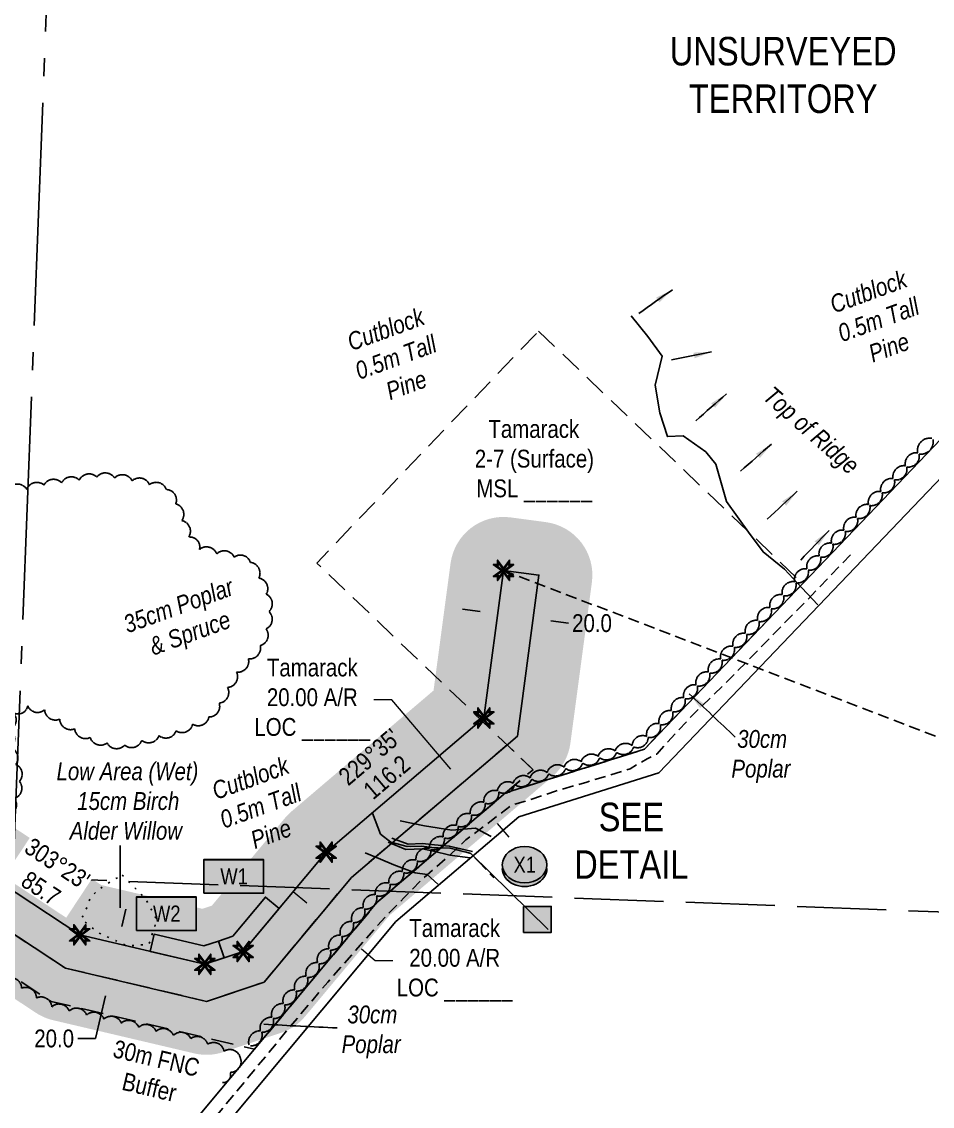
# Model space of a CAD drawing. Extents: x 328908 to 332532, y 6140336 to 6143030.
# Drawn here: x 329868 to 330378, y 6141143 to 6141751 of the extents above; entities that cross this region are included whole.
import ezdxf
from ezdxf.enums import TextEntityAlignment as Align

# ---------------------------------------------------------------- set-up
doc = ezdxf.new("R2010")
doc.units = 0
doc.header["$LTSCALE"] = 5
doc.header["$PDSIZE"] = 0.5
for name, pattern in [('0', [1, 1, 0]), ('foc-ACCESSROAD', [3.75, 2.5, -1.25]), ('foc-QUARTERLINE', [33, 25, -3, 2, -3]), ('foc-TIELINE', [1.875, 1.25, -0.625]), ('foc-TOPO', [1, 0.2, -0.8]), ('foc-TOPO-ephemeral', [6.25, 3.125, -0.625, 0.625, -0.625, 0.625, -0.625]), ('foc-UNSURVEYED', [12.5, 10, -2.5]), ('UG_PIPE', [1.875, 1.25, -0.625])]:
    doc.linetypes.add(name, pattern=pattern)
doc.layers.get('Defpoints').update_dxf_attribs({"color": 9})
for name, color, linetype in [('AS-PIPE-UG', 44, 'UG_PIPE'), ('AS-UNDERLAY-H', 141, 'Continuous'), ('C-AR', 13, 'foc-ACCESSROAD'), ('C-WS', 13, 'foc-ACCESSROAD'), ('F-RW', 190, 'Continuous'), ('L-BD1', 253, 'Continuous'), ('L-DETAIL-T', 3, 'Continuous'), ('L-MON', 1, 'Continuous'), ('L-QSEC', 8, 'foc-QUARTERLINE'), ('L-TIE', 7, 'foc-TIELINE'), ('L-UNS-T', 3, 'Continuous'), ('L-USEC', 7, 'foc-UNSURVEYED'), ('P-BUFFER-H 30m', 51, 'Continuous'), ('P-BUFFER-T', 40, 'Continuous'), ('P-CROSSINGS', 250, 'Continuous'), ('P-PROPOSED', 10, 'Continuous'), ('P-PROPOSED-H', 21, 'Continuous'), ('P-TEMP-BLOCKS', 250, 'Continuous'), ('P-TEMP-H', 41, 'Continuous'), ('P-TEMP_WORKSPACE', 46, 'Continuous'), ('P-TXT', 4, 'Continuous'), ('T-BUSH', 110, '0'), ('T-BUSH-T', 110, 'Continuous'), ('T-DRAW', 48, 'foc-TOPO-ephemeral'), ('T-LOW-AREA', 48, 'foc-TOPO'), ('T-SLOPE', 48, 'Continuous')]:
    doc.layers.add(name, color=color, linetype=linetype)
for name, color, linetype, lineweight in [('C-AR-T', 13, 'Continuous', 9), ('C-WS-T', 13, 'Continuous', 9), ('T-TEXT', 48, 'Continuous', 18)]:
    doc.layers.add(name, color=color, linetype=linetype, lineweight=lineweight)
doc.styles.add('80CG', font='ARIALN.TTF', dxfattribs={"height": 10})
doc.styles.add('80L', font='ARIALN.TTF', dxfattribs={"height": 10})
doc.styles.add('Crossing', font='ARIALN.TTF', dxfattribs={"height": 10})
doc.styles.add('foc-LtypeFont', font='ARIALN.TTF', dxfattribs={"height": 7.35})
doc.linetypes.add('foc-TOPO-flowdirection-NOLINE', pattern='A,0,[">",foc-LtypeFont,S=0.3,R=0,X=0,Y=-0.945],-20,[">",foc-LtypeFont,S=0.3,R=0,X=0,Y=-0.945],0', length=20)
doc.dimstyles.new('Compass 5 000', dxfattribs={"dimscale": 5, "dimtxt": 9, "dimasz": 2, "dimexe": 0.2, "dimexo": 0.0625, "dimgap": 0.5, "dimtad": 0, "dimtih": 1, "dimtoh": 1, "dimzin": 0, "dimdsep": 46, "dimtxsty": '80CG', "dimcen": 0.1, "dimse1": 1, "dimse2": 1, "dimclrd": 256, "dimclrt": 256, "dimaunit": 1, "dimadec": 4, "dimazin": 0, "dimtfac": 0.06, "dimtofl": 0, "dimtmove": 0, "dimatfit": 1, "dimfxl": 0.2, "dimtolj": 1, "dimtzin": 0, "dimlwd": -1, "dimarcsym": 0})

# ---------------------------------------------------------------- blocks, each defined once
blk = doc.blocks.new('*D34')
at = {"layer": 'C-AR-T', "transparency": 16777216}
for p, q in [((330075.25, 6141370.62), (330065.25, 6141370.62)), ((330108.43, 6141331.65), (330075.25, 6141370.62)), ((330134.36, 6141301.2), (330140.85, 6141293.58))]:
    blk.add_line(p, q, dxfattribs=at)
for points in [[(330109.7, 6141332.73), (330107.16, 6141330.57), (330114.92, 6141324.04)], [(330135.63, 6141302.28), (330133.09, 6141300.12), (330127.88, 6141308.81)]]:
    blk.add_solid(points, dxfattribs=at)
at = {"layer": 'Defpoints', "color": 0, "transparency": 16777216}
for p in [(330114.92, 6141324.04), (330109.09, 6141319.08), (330122.06, 6141303.85)]:
    blk.add_point(p, dxfattribs=at)
at = {"layer": 'C-AR-T', "transparency": 16777216, "insert": (330030.65, 6141370.62), "char_height": 10, "attachment_point": 5, "style": '80CG'}
blk.add_mtext('\\A1;Tamarack\\P20.00 A/R\\PLOC ______', dxfattribs=at)
blk = doc.blocks.new('xing2')
h = blk.add_hatch(color=50)
h.dxf.hatch_style = 1
edge = h.paths.add_edge_path()
edge.add_ellipse((0, 0), major_axis=(-12.5, 0), ratio=0.816297, start_angle=0, end_angle=360)
h = blk.add_hatch(color=250)
h.dxf.hatch_style = 1
edge = h.paths.add_edge_path()
edge.add_ellipse((0, -2.05), major_axis=(-12.5, 0), ratio=0.816297, start_angle=0, end_angle=180)
edge.add_line((12.5, -2.05), (12.5, 0))
edge.add_ellipse((0, 0), major_axis=(-12.5, 0), ratio=0.816297, start_angle=0, end_angle=180, ccw=False)
edge.add_line((-12.5, 0), (-12.5, -2.05))
at = {"color": 250}
blk.add_ellipse((0, 0), major_axis=(-12.5, 0), ratio=0.816297, dxfattribs=at)
blk.add_ellipse((0, -2.05), major_axis=(-12.5, 0), ratio=0.816297, start_param=0, end_param=3.141593, dxfattribs=at)
at = {"color": 250, "style": 'Crossing'}
blk.add_attdef('CROSSING', text='', height=9, dxfattribs=at).set_placement((0.09, 0.02), align=Align.MIDDLE_CENTER)
at = {"color": 250, "style": 'Crossing', "flags": 1}
for tag, p in [('OWNER', (0.09, -12.49)), ('DESCRIPTION', (0.09, -25.77)), ('LOCATION', (0.09, -39.3)), ('DWG_REF', (0.09, -52.84))]:
    blk.add_attdef(tag, text='', height=9, dxfattribs=at).set_placement(p, align=Align.MIDDLE_CENTER)
blk = doc.blocks.new('*D43')
at = {"layer": 'Defpoints', "color": 0, "transparency": 16777216}
for p in [(330134.15, 6141414.92), (330153.97, 6141412.27), (330154.5, 6141416.23)]:
    blk.add_point(p, dxfattribs=at)
at = {"layer": 'P-TXT', "transparency": 16777216}
for p, q in [((330124.77, 6141420.21), (330114.85, 6141421.53)), ((330164.41, 6141414.91), (330174.32, 6141413.58))]:
    blk.add_line(p, q, dxfattribs=at)
for points in [[(330124.99, 6141421.86), (330124.54, 6141418.55), (330134.68, 6141418.88)], [(330164.63, 6141416.56), (330164.19, 6141413.26), (330154.5, 6141416.23)]]:
    blk.add_solid(points, dxfattribs=at)
at = {"layer": 'P-TXT', "transparency": 16777216, "insert": (330187.53, 6141413.58), "char_height": 10, "attachment_point": 5, "style": '80CG'}
blk.add_mtext('\\A1;20.0', dxfattribs=at)
blk = doc.blocks.new('TEMP')
h = blk.add_hatch(color=255)
h.dxf.hatch_style = 1
h.paths.add_polyline_path([(0, 0.25), (-0.67, 1.15), (-0.67, 0.67), (-1.15, 0.67), (-0.25, 0), (-1.15, -0.67), (-0.67, -0.67), (-0.67, -1.15), (0, -0.25), (0.67, -1.15), (0.67, -0.67), (1.15, -0.67), (0.25, 0), (1.15, 0.67), (0.67, 0.67), (0.67, 1.15)])
h.paths.add_polyline_path([(0.57, 0.85), (0.57, 0.57), (0.85, 0.57), (0.08, 0), (0.85, -0.57), (0.57, -0.57), (0.57, -0.85), (0, -0.08), (-0.57, -0.85), (-0.57, -0.57), (-0.85, -0.57), (-0.08, 0), (-0.85, 0.57), (-0.57, 0.57), (-0.57, 0.85), (0, 0.08)], flags=16)
h = blk.add_hatch(color=1)
h.dxf.hatch_style = 1
h.paths.add_polyline_path([(0, 0.08), (-0.57, 0.85), (-0.57, 0.57), (-0.85, 0.57), (-0.08, 0), (-0.85, -0.57), (-0.57, -0.57), (-0.57, -0.85), (0, -0.08), (0.57, -0.85), (0.57, -0.57), (0.85, -0.57), (0.08, 0), (0.85, 0.57), (0.57, 0.57), (0.57, 0.85)])
at = {"color": 1}
for p, q in [((-0.08, 0), (0.08, 0)), ((0, 0.08), (0, -0.08))]:
    blk.add_line(p, q, dxfattribs=at)
at = {"color": 255, "flags": 128}
blk.add_lwpolyline([(-0.25, 0), (-1.15, 0.67), (-0.67, 0.67), (-0.67, 1.15), (0, 0.25), (0.67, 1.15), (0.67, 0.67), (1.15, 0.67), (0.25, 0), (1.15, -0.67), (0.67, -0.67), (0.67, -1.15), (0, -0.25), (-0.67, -1.15), (-0.67, -0.67), (-1.15, -0.67)], close=True, dxfattribs=at)
at = {"color": 1, "flags": 128}
blk.add_lwpolyline([(-0.08, 0), (-0.85, 0.57), (-0.57, 0.57), (-0.57, 0.85), (0, 0.08), (0.57, 0.85), (0.57, 0.57), (0.85, 0.57), (0.08, 0), (0.85, -0.57), (0.57, -0.57), (0.57, -0.85), (0, -0.08), (-0.57, -0.85), (-0.57, -0.57), (-0.85, -0.57)], close=True, dxfattribs=at)
blk = doc.blocks.new('Temp_Area_Small_Pink')
at = {"true_color": 0xff8aff}
h = blk.add_hatch(color=211, dxfattribs=at)
h.dxf.hatch_style = 1
h.paths.add_polyline_path([(-16.83, -9.44), (16.33, -9.44), (16.33, 9.05), (-16.83, 9.05)])
at = {"color": 250}
for points in [[(-17.03, -9.64), (16.53, -9.64), (16.53, 9.25), (-17.03, 9.25)], [(-16.93, -9.54), (16.43, -9.54), (16.43, 9.15), (-16.93, 9.15)]]:
    blk.add_lwpolyline(points, close=True, dxfattribs=at)
at = {"color": 250, "style": '80L'}
blk.add_attdef('TEMPORARY', text='', height=9, dxfattribs=at).set_placement((0, -0.15), align=Align.MIDDLE_CENTER)
blk = doc.blocks.new('*D53')
at = {"layer": 'C-AR-T', "transparency": 16777216}
for p, q in [((330027.52, 6141256.5), (330019.85, 6141262.91)), ((330058.23, 6141230.87), (330065.9, 6141224.46)), ((330065.9, 6141224.46), (330075.9, 6141224.46))]:
    blk.add_line(p, q, dxfattribs=at)
for points in [[(330028.59, 6141257.78), (330026.45, 6141255.22), (330035.2, 6141250.09)], [(330059.29, 6141232.15), (330057.16, 6141229.59), (330050.55, 6141237.27)]]:
    blk.add_solid(points, dxfattribs=at)
at = {"layer": 'Defpoints', "color": 0, "transparency": 16777216}
for p in [(330050.55, 6141237.27), (330011.05, 6141221.17), (330026.4, 6141208.35)]:
    blk.add_point(p, dxfattribs=at)
at = {"layer": 'C-AR-T', "transparency": 16777216, "insert": (330110.51, 6141224.46), "char_height": 10, "attachment_point": 5, "style": '80CG'}
blk.add_mtext('\\A1;Tamarack\\P20.00 A/R\\PLOC ______', dxfattribs=at)
blk = doc.blocks.new('*D54')
at = {"layer": 'Defpoints', "color": 0, "transparency": 16777216}
for p in [(329911.08, 6141236.18), (329906.5, 6141216.72), (329917, 6141214.25)]:
    blk.add_point(p, dxfattribs=at)
at = {"layer": 'P-TXT', "transparency": 16777216}
for p, q in [((329923.87, 6141243.45), (329926.16, 6141253.18)), ((329914.71, 6141204.52), (329909.08, 6141180.59)), ((329909.08, 6141180.59), (329899.08, 6141180.59))]:
    blk.add_line(p, q, dxfattribs=at)
for points in [[(329922.25, 6141243.83), (329925.49, 6141243.07), (329921.58, 6141233.72)], [(329913.09, 6141204.9), (329916.33, 6141204.13), (329917, 6141214.25)]]:
    blk.add_solid(points, dxfattribs=at)
at = {"layer": 'P-TXT', "transparency": 16777216, "insert": (329885.88, 6141180.59), "char_height": 10, "attachment_point": 5, "style": '80CG'}
blk.add_mtext('\\A1;20.0', dxfattribs=at)

msp = doc.modelspace()

# ---------------------------------------------------------------- hatches: boundary and pattern name
at = {"layer": 'AS-UNDERLAY-H'}
h = msp.add_hatch(color=256, dxfattribs=at)
h.dxf.hatch_style = 1
h.paths.add_polyline_path([(330149.132, 6141254.75), (330164.638, 6141254.75), (330164.638, 6141240.113), (330149.132, 6141240.113)])
at = {"layer": 'P-BUFFER-H 30m'}
h = msp.add_hatch(color=256, dxfattribs=at)
h.dxf.hatch_style = 1
edge = h.paths.add_edge_path()
edge.add_line((329617.779, 6142631.333), (329616.556, 6142251.399))
edge.add_line((329616.556, 6142251.399), (329612.522, 6142006.634))
edge.add_arc((329642.514, 6142006.14), 29.995, 179.05592, 179.216384)
edge.add_line((329612.521, 6142006.55), (329602.761, 6141292.961))
edge.add_arc((329632.754, 6141292.55), 29.995, 179.216384, 223.63545)
edge.add_line((329611.045, 6141271.851), (329630.756, 6141251.177))
edge.add_arc((329652.466, 6141271.876), 29.995, 223.63545, 268.054516)
edge.add_line((329651.447, 6141241.898), (329812.902, 6141236.414))
edge.add_line((329812.902, 6141236.414), (329875.655, 6141195.048))
edge.add_arc((329892.163, 6141220.092), 29.995, 236.607566, 256.763719)
edge.add_line((329885.295, 6141190.893), (329964.455, 6141172.274))
edge.add_arc((329971.323, 6141201.472), 29.995, 256.763719, 288.4536)
edge.add_line((329980.818, 6141173.019), (330013.099, 6141183.791))
edge.add_arc((330003.604, 6141212.244), 29.995, 288.4536, 320.14348)
edge.add_line((330026.63, 6141193.021), (330074.05, 6141249.823))
edge.add_line((330074.05, 6141249.823), (330148.671, 6141313.357))
edge.add_line((330148.671, 6141313.357), (330165.121, 6141327.363))
edge.add_arc((330145.675, 6141350.202), 29.995, 310.412093, 352.389594)
edge.add_line((330175.407, 6141346.229), (330187.478, 6141436.577))
edge.add_arc((330157.747, 6141440.549), 29.995, 352.389594, 442.389594)
edge.add_line((330161.72, 6141470.28), (330141.899, 6141472.929))
edge.add_arc((330137.926, 6141443.198), 29.995, 82.389594, 172.389594)
edge.add_line((330108.195, 6141447.17), (330098.663, 6141375.833))
edge.add_line((330098.663, 6141375.833), (330018.955, 6141307.967))
edge.add_arc((330038.401, 6141285.128), 29.995, 130.412093, 140.14348)
edge.add_line((330015.375, 6141304.351), (329974.32, 6141255.175))
edge.add_line((329974.32, 6141255.175), (329968.958, 6141253.385))
edge.add_line((329968.958, 6141253.385), (329912.259, 6141266.722))
edge.add_line((329912.259, 6141266.722), (329845.174, 6141310.943))
edge.add_arc((329828.666, 6141285.9), 29.995, 56.607566, 88.054516)
edge.add_line((329829.684, 6141315.878), (329683.138, 6141320.856))
edge.add_line((329683.138, 6141320.856), (329692.501, 6142005.386))
edge.add_line((329692.501, 6142005.386), (329696.538, 6142250.413))
edge.add_arc((329666.547, 6142250.907), 29.995, 359.05592, 359.815552)
edge.add_line((329696.542, 6142250.811), (329697.771, 6142632.58))
edge.add_arc((329667.776, 6142632.677), 29.995, 359.815552, 363.264422)
edge.add_line((329697.723, 6142634.385), (329688.823, 6142790.42))
edge.add_arc((329658.876, 6142788.712), 29.995, 3.264422, 87.750619)
edge.add_line((329660.053, 6142818.684), (329639.985, 6142819.473))
edge.add_arc((329638.808, 6142789.5), 29.995, 87.750619, 183.262262)
edge.add_line((329608.861, 6142787.793), (329617.779, 6142631.333))
at = {"layer": 'P-PROPOSED-H'}
h = msp.add_hatch(color=256, dxfattribs=at)
h.dxf.hatch_style = 1
h.paths.add_polyline_path([(329647.777, 6142632.139), (329646.55, 6142251.104), (329642.514, 6142006.14), (329632.754, 6141292.55), (329652.466, 6141271.876), (329822.36, 6141266.105), (329892.163, 6141220.092), (329971.323, 6141201.472), (330003.604, 6141212.244), (330052.66, 6141271.006), (330129.226, 6141336.196), (330145.675, 6141350.202), (330157.747, 6141440.549), (330137.926, 6141443.198), (330126.871, 6141360.454), (330038.401, 6141285.128), (329991.891, 6141229.417), (329970.377, 6141222.238), (329900.202, 6141238.744), (329828.666, 6141285.9), (329661.304, 6141291.585), (329652.86, 6141300.441), (329662.508, 6142005.838), (329666.547, 6142250.907), (329667.776, 6142632.677), (329658.876, 6142788.712), (329638.808, 6142789.5)])
at = {"layer": 'P-TEMP-H'}
h = msp.add_hatch(color=256, dxfattribs=at)
h.dxf.hatch_style = 1
h.paths.add_polyline_path([(329981.134, 6141225.827), (329991.891, 6141229.417), (330012.073, 6141253.592), (330004.397, 6141259.999), (329986.034, 6141238.003), (329977.969, 6141235.312)])
h = msp.add_hatch(color=256, dxfattribs=at)
h.dxf.hatch_style = 1
h.paths.add_polyline_path([(329942.011, 6141239.181), (329969.904, 6141232.62), (329977.969, 6141235.312), (329981.134, 6141225.827), (329970.377, 6141222.238), (329939.722, 6141229.448)])

# ---------------------------------------------------------------- linework, layer by layer
at = {"layer": 'AS-PIPE-UG', "flags": 128}
msp.add_lwpolyline([(329576.791, 6140687.844), (329599.279, 6140688.69), (329605.618, 6140690.594), (329609.871, 6140695.379), (329614.517, 6140702.663), (329641.404, 6140735.908), (329702.147, 6140810.453), (329737.212, 6140849.349), (329787.417, 6140909.681), (329850.318, 6140984.694), (329899.342, 6141045.397), (329963.732, 6141121.319), (330017.579, 6141186.464), (330039.273, 6141212.31), (330071.97, 6141249.285), (330082.06, 6141259.462), (330091.391, 6141269.086), (330107.961, 6141283.625), (330116.796, 6141292.019), (330142.724, 6141311.652), (330151.244, 6141313.952), (330167.028, 6141319.388), (330184.585, 6141324.462), (330208.871, 6141331.907), (330218.399, 6141337.456), (330223.807, 6141340.174), (330244.328, 6141362.456), (330265.587, 6141383.105), (330296.089, 6141414.362), (330305.823, 6141424.117), (330333.786, 6141453.269)], dxfattribs=at)
at = {"layer": 'AS-UNDERLAY-H', "flags": 128}
msp.add_lwpolyline([(330149.132, 6141254.75), (330164.638, 6141254.75), (330164.638, 6141240.113), (330149.132, 6141240.113)], close=True, dxfattribs=at)
at = {"layer": 'C-AR', "flags": 128}
msp.add_lwpolyline([(329785.231, 6142775.191), (329757.986, 6142746.851), (329688.195, 6142674.221), (329647.777, 6142632.139), (329646.55, 6142251.104), (329642.514, 6142006.14), (329632.754, 6141292.55), (329652.466, 6141271.876), (329822.36, 6141266.105), (329892.163, 6141220.092), (329971.323, 6141201.472), (330003.604, 6141212.244), (330052.66, 6141271.006), (330129.226, 6141336.196), (330139.933, 6141345.312), (330154.466, 6141331.423), (330139.106, 6141318.345), (330066.92, 6141256.884), (329998.227, 6141174.601), (329884.125, 6141201.44), (329816.055, 6141246.311), (329612.217, 6141253.235), (329622.519, 6142006.441), (329626.554, 6142251.301), (329627.806, 6142640.214), (329673.776, 6142688.076), (329743.57, 6142760.71), (329767.96, 6142786.08)], close=True, dxfattribs=at)
at = {"layer": 'C-WS', "flags": 128}
msp.add_lwpolyline([(330157.526, 6141577.446), (330305.705, 6141435.829), (330216.879, 6141342.886), (330139.106, 6141318.345), (330154.466, 6141331.423), (330033.18, 6141447.337)], close=True, dxfattribs=at)
at = {"layer": 'F-RW', "flags": 128}
for points in [[(330812.875, 6141966.499), (330216.88, 6141342.888), (330139.094, 6141318.359), (330066.893, 6141256.882), (329595.963, 6140692.756), (329354.027, 6140697.886), (329253.964, 6140696.507), (328917.226, 6140703.647)], [(330812.007, 6141943.883), (330225.062, 6141329.742), (330146.503, 6141304.97), (330077.588, 6141246.291), (329602.855, 6140677.609), (329353.971, 6140682.886), (329253.909, 6140681.507), (328916.644, 6140688.658)]]:
    msp.add_lwpolyline(points, dxfattribs=at)
at = {"layer": 'L-QSEC', "flags": 128}
msp.add_lwpolyline([(329892.203, 6142035.24), (329862.706, 6141271.214)], dxfattribs=at)
at = {"layer": 'L-TIE', "flags": 128}
msp.add_lwpolyline([(330137.926, 6141443.198), (330664.813, 6141241.054)], dxfattribs=at)
at = {"layer": 'L-USEC', "flags": 128}
msp.add_lwpolyline([(330664.813, 6141241.054), (329862.706, 6141271.214)], dxfattribs=at)
at = {"layer": 'P-PROPOSED', "flags": 128}
msp.add_lwpolyline([(329642.514, 6142006.14), (329632.754, 6141292.55), (329652.466, 6141271.876), (329822.36, 6141266.105), (329892.163, 6141220.092), (329971.323, 6141201.472), (330003.604, 6141212.244), (330052.66, 6141271.006), (330129.226, 6141336.196), (330145.675, 6141350.202), (330157.747, 6141440.549), (330137.926, 6141443.198), (330126.871, 6141360.454), (330126.871, 6141360.454), (330038.401, 6141285.128), (329991.891, 6141229.417), (329970.377, 6141222.238), (329900.202, 6141238.744), (329828.666, 6141285.9), (329661.304, 6141291.585), (329652.86, 6141300.441), (329662.508, 6142005.838)], dxfattribs=at)
at = {"layer": 'P-TEMP_WORKSPACE', "flags": 128}
for points in [[(329981.134, 6141225.827), (329991.891, 6141229.417), (330012.073, 6141253.592), (330004.397, 6141259.999), (329986.034, 6141238.003), (329977.969, 6141235.312)], [(329942.011, 6141239.181), (329969.904, 6141232.62), (329977.969, 6141235.312), (329981.134, 6141225.827), (329970.377, 6141222.238), (329939.722, 6141229.448)]]:
    msp.add_lwpolyline(points, close=True, dxfattribs=at)
at = {"layer": 'T-BUSH', "flags": 128}
for points in [[(329859.6, 6141704.852, -0.5205671), (329850.447, 6141708.876, -0.5205671), (329840.753, 6141707.596, -0.5205671), (329831.375, 6141704.263, -0.5205671), (329822.207, 6141700.273, -0.5205671), (329812.996, 6141696.407, -0.5205671), (329803.311, 6141693.926, -0.5205671), (329793.534, 6141691.864, -0.5205671), (329783.693, 6141690.094, -0.5205671), (329773.748, 6141689.276, -0.5205671), (329763.753, 6141689.039, -0.5205671), (329753.756, 6141688.85, -0.5205671), (329743.768, 6141688.427, -0.5205671), (329734.144, 6141687.303, -0.5205671), (329728.752, 6141678.883, -0.5205671), (329725.788, 6141669.459, -0.5205671), (329723.656, 6141659.69, -0.5205671), (329724.841, 6141650.563, -0.5205671), (329730.458, 6141642.291, -0.5205671), (329737.512, 6141635.208, -0.5205671), (329741.434, 6141626.099, -0.5205671), (329744.321, 6141616.588, -0.5205671), (329745.581, 6141606.669, -0.5205671), (329746.841, 6141596.75, -0.5205671), (329753.641, 6141590.264, -0.5205671), (329761.961, 6141584.72, -0.5205671), (329771.093, 6141580.75, -0.5205671), (329774.538, 6141571.364, -0.5205671), (329777.983, 6141561.978, -0.5205671), (329776.884, 6141552.846, -0.5205671), (329768.318, 6141548.596, -0.5205671), (329761.682, 6141542.133, -0.5205671), (329760.011, 6141532.594, -0.5205671), (329767.157, 6141527.859, -0.5205671), (329776.834, 6141525.697, -0.5205671), (329786.827, 6141526.014, -0.5205671), (329794.959, 6141530.216, -0.5205671), (329803.851, 6141534.362, -0.5205671), (329813.343, 6141535.821, -0.5205671), (329823.025, 6141533.328, -0.5205671), (329831.172, 6141527.693, -0.5205671), (329839.088, 6141521.585, -0.5205671), (329844.981, 6141513.768, -0.5205671), (329849.679, 6141504.942, -0.5205671), (329854.384, 6141496.12, -0.5205671), (329860.724, 6141489.488, -0.5205671), (329870.486, 6141488.671, -0.5205671), (329880.16, 6141491.087, -0.5205671), (329890.083, 6141492.31, -0.5205671), (329899.964, 6141493.817, -0.5205671), (329909.808, 6141495.569, -0.5205671), (329919.734, 6141495.06, -0.5205671), (329929.582, 6141493.442, -0.5205671), (329939.345, 6141491.288, -0.5205671), (329948.813, 6141488.518, -0.5205671), (329954.047, 6141480.533, -0.5205671), (329957.509, 6141471.153, -0.5205671), (329961.332, 6141461.924, -0.5205671), (329967.378, 6141454.958, -0.5205671), (329977.051, 6141452.474, -0.5205671), (329986.879, 6141450.633, -0.5205671), (329995.923, 6141447.717, -0.5205671), (330000.68, 6141438.923, -0.5205671), (330004.851, 6141429.843, -0.5205671), (330006.395, 6141420.139, -0.5205671), (330004.752, 6141410.388, -0.5205671), (330001.475, 6141401.053, -0.5205671), (329994.823, 6141393.588, -0.5205671), (329988.172, 6141386.122, -0.5205671), (329983.137, 6141377.528, -0.5205671), (329978.417, 6141368.714, -0.5205671), (329972.672, 6141360.998, -0.5205671), (329963.553, 6141356.897, -0.5205671), (329954.291, 6141353.193, -0.5205671), (329944.657, 6141350.52, -0.5205671), (329935.022, 6141347.847, -0.5205671), (329925.387, 6141345.174, -0.5205671), (329915.558, 6141346.396, -0.5205671), (329906.122, 6141349.483, -0.5205671), (329897.396, 6141354.305, -0.5205671), (329888.992, 6141359.722, -0.5205671), (329880.537, 6141365.017, -0.5205671), (329871.057, 6141367.237, -0.5205671), (329862.905, 6141363.414, -0.5205671), (329861.02, 6141353.803, -0.5205671), (329861.244, 6141343.808, -0.5205671), (329864.355, 6141334.349, -0.5205671), (329866.359, 6141324.877, -0.5205671), (329863.643, 6141315.298, -0.5205671), (329860.281, 6141305.882, -0.5205671), (329856.92, 6141296.465, -0.5205671), (329854.14, 6141286.87, -0.5205671), (329851.63, 6141277.192, -0.5205671), (329853.136, 6141268.811, -0.5205671), (329850.656, 6141260.514, -0.5205671), (329843.484, 6141255.576, -0.5205671), (329833.49, 6141255.34, -0.5205671), (329823.495, 6141255.574, -0.5205671), (329813.499, 6141255.807, -0.5205671), (329803.503, 6141256.041, -0.5205671), (329793.507, 6141256.275, -0.5205671), (329783.512, 6141256.509, -0.5205671), (329773.516, 6141256.742, -0.5205671), (329763.52, 6141256.976, -0.5205671), (329753.524, 6141257.21, -0.5205671), (329743.529, 6141257.444, -0.5205671), (329733.533, 6141257.677, -0.5205671), (329723.537, 6141257.911, -0.5205671), (329713.541, 6141258.145, -0.5205671), (329703.546, 6141258.379, -0.5205671), (329693.55, 6141258.613, -0.5205671), (329683.554, 6141258.846, -0.5205671), (329673.558, 6141259.08, -0.5205671), (329663.563, 6141259.314, -0.5205671), (329653.567, 6141259.548, -0.5205671), (329643.571, 6141259.781, -0.5205671), (329633.575, 6141260.015, -0.5205671), (329623.579, 6141260.249, -0.5205671), (329622.198, 6141268.773, -0.5205671), (329622.348, 6141278.77, -0.5205671), (329622.498, 6141288.767, -0.5205671), (329622.647, 6141298.765, -0.5205671), (329622.797, 6141308.762, -0.5205671), (329622.947, 6141318.759, -0.5205671), (329623.097, 6141328.757, -0.5205671), (329623.247, 6141338.754, -0.5205671), (329623.396, 6141348.752, -0.5205671), (329623.546, 6141358.749, -0.5205671), (329623.696, 6141368.746, -0.5205671), (329623.846, 6141378.744, -0.5205671), (329623.996, 6141388.741, -0.5205671), (329624.145, 6141398.738, -0.5205671), (329624.295, 6141408.736, -0.5205671), (329624.445, 6141418.733, -0.5205671), (329624.595, 6141428.73, -0.5205671), (329624.745, 6141438.728, -0.5205671), (329624.894, 6141448.725, -0.5205671), (329625.044, 6141458.723, -0.5205671), (329625.194, 6141468.72, -0.5205671), (329625.344, 6141478.717, -0.5205671), (329625.494, 6141488.715, -0.5205671), (329625.644, 6141498.712, -0.5205671), (329625.793, 6141508.709, -0.5205671), (329625.943, 6141518.707, -0.5205671), (329626.093, 6141528.704, -0.5205671), (329626.243, 6141538.701, -0.5205671), (329626.393, 6141548.699, -0.5205671), (329626.542, 6141558.696, -0.5205671), (329626.692, 6141568.694, -0.5205671), (329626.842, 6141578.691, -0.5205671), (329626.992, 6141588.688, -0.5205671), (329627.142, 6141598.686, -0.5205671), (329627.291, 6141608.683, -0.5205671), (329627.441, 6141618.68, -0.5205671), (329627.591, 6141628.678, -0.5205671), (329627.741, 6141638.675, -0.5205671), (329627.891, 6141648.672, -0.5205671), (329628.04, 6141658.67, -0.5205671), (329628.19, 6141668.667, -0.5205671), (329628.34, 6141678.665, -0.5205671), (329628.49, 6141688.662, -0.5205671), (329628.64, 6141698.659, -0.5205671), (329628.789, 6141708.657, -0.5205671), (329628.939, 6141718.654, -0.5205671), (329629.089, 6141728.651, -0.5205671), (329629.239, 6141738.649, -0.5205671), (329629.389, 6141748.646, -0.5205671), (329629.538, 6141758.644, -0.5205671), (329629.688, 6141768.641, -0.5205671), (329629.838, 6141778.638, -0.5205671), (329629.988, 6141788.636, -0.5205671), (329630.138, 6141798.633, -0.5205671), (329630.288, 6141808.63, -0.5205671), (329630.437, 6141818.628, -0.5205671), (329630.587, 6141828.625, -0.5205671), (329630.737, 6141838.622, -0.5205671), (329630.887, 6141848.62, -0.5205671), (329631.037, 6141858.617, -0.5205671), (329631.186, 6141868.615, -0.5205671), (329631.336, 6141878.612, -0.5205671), (329631.486, 6141888.609, -0.5205671), (329631.636, 6141898.607, -0.5205671), (329631.786, 6141908.604, -0.5205671), (329631.935, 6141918.601, -0.5205671), (329632.085, 6141928.599, -0.5205671), (329632.235, 6141938.596, -0.5205671), (329632.385, 6141948.593, -0.5205671), (329632.535, 6141958.591, -0.5205671), (329632.684, 6141968.588, -0.5205671), (329632.834, 6141978.586, -0.5205671), (329632.984, 6141988.583, -0.5205671), (329635.692, 6141997.47, -0.5205671), (329642.892, 6142004.407, -0.5205671), (329650.546, 6142010.254, -0.5205671), (329660.542, 6142010.472, -0.5205671), (329670.538, 6142010.691, -0.5205671), (329680.534, 6142010.909, -0.5205671), (329685.541, 6142011.018, -0.5205671)], [(329995.153, 6141177.168, -0.5205671), (330001.561, 6141184.843, -0.5205671), (330007.97, 6141192.518, -0.5205671), (330014.378, 6141200.193, -0.5205671), (330020.786, 6141207.868, -0.5205671), (330027.195, 6141215.543, -0.5205671), (330033.603, 6141223.217, -0.5205671), (330040.011, 6141230.892, -0.5205671), (330046.419, 6141238.567, -0.5205671), (330052.828, 6141246.242, -0.5205671), (330059.236, 6141253.917, -0.5205671), (330065.94, 6141261.299, -0.5205671), (330073.553, 6141267.781, -0.5205671), (330081.165, 6141274.263, -0.5205671), (330088.778, 6141280.745, -0.5205671), (330096.391, 6141287.227, -0.5205671), (330104.003, 6141293.709, -0.5205671), (330111.616, 6141300.191, -0.5205671), (330119.229, 6141306.673, -0.5205671), (330126.841, 6141313.156, -0.5205671), (330134.454, 6141319.638, -0.5205671), (330143.311, 6141323.871, -0.5205671), (330152.847, 6141326.875, -0.5205671), (330162.383, 6141329.881, -0.5205671), (330171.918, 6141332.89, -0.5205671), (330181.453, 6141335.899, -0.5205671), (330190.988, 6141338.907, -0.5205671), (330200.523, 6141341.916, -0.5205671), (330210.058, 6141344.925, -0.5205671), (330218.245, 6141350.099, -0.5205671), (330225.153, 6141357.327, -0.5205671), (330232.061, 6141364.556, -0.5205671), (330238.969, 6141371.784, -0.5205671), (330245.876, 6141379.013, -0.5205671), (330252.784, 6141386.242, -0.5205671), (330259.692, 6141393.47, -0.5205671), (330266.6, 6141400.699, -0.5205671), (330273.507, 6141407.928, -0.5205671), (330280.415, 6141415.156, -0.5205671), (330287.323, 6141422.385, -0.5205671), (330294.23, 6141429.613, -0.5205671), (330301.138, 6141436.842, -0.5205671), (330308.046, 6141444.07, -0.5205671), (330314.955, 6141451.298, -0.5205671), (330321.863, 6141458.526, -0.5205671), (330328.771, 6141465.754, -0.5205671), (330335.68, 6141472.983, -0.5205671), (330342.588, 6141480.211, -0.5205671), (330349.496, 6141487.439, -0.5205671), (330356.404, 6141494.667, -0.5205671), (330363.313, 6141501.895, -0.5205671), (330370.221, 6141509.123, -0.5205671), (330378.085, 6141517.351, -0.5205671)], [(329995.921, 6141176.527, 0.5205671), (330002.329, 6141184.202, 0.5205671), (330008.737, 6141191.877, 0.5205671), (330015.145, 6141199.552, 0.5205671), (330021.554, 6141207.227, 0.5205671), (330027.962, 6141214.902, 0.5205671), (330034.37, 6141222.577, 0.5205671), (330040.779, 6141230.251, 0.5205671), (330047.187, 6141237.926, 0.5205671), (330053.595, 6141245.601, 0.5205671), (330060.004, 6141253.276, 0.5205671), (330066.718, 6141260.648, 0.5205671), (330074.33, 6141267.13, 0.5205671), (330081.943, 6141273.612, 0.5205671), (330089.556, 6141280.094, 0.5205671), (330097.168, 6141286.576, 0.5205671), (330104.781, 6141293.058, 0.5205671), (330112.394, 6141299.54, 0.5205671), (330120.006, 6141306.022, 0.5205671), (330127.619, 6141312.505, 0.5205671), (330135.232, 6141318.987, 0.5205671), (330144.16, 6141323.09, 0.5205671), (330153.696, 6141326.095, 0.5205671), (330163.232, 6141329.101, 0.5205671), (330172.767, 6141332.109, 0.5205671), (330182.302, 6141335.118, 0.5205671), (330191.838, 6141338.127, 0.5205671), (330201.373, 6141341.136, 0.5205671), (330210.908, 6141344.145, 0.5205671), (330219.011, 6141349.453, 0.5205671), (330225.919, 6141356.681, 0.5205671), (330232.827, 6141363.91, 0.5205671), (330239.734, 6141371.138, 0.5205671), (330246.642, 6141378.367, 0.5205671), (330253.55, 6141385.596, 0.5205671), (330260.458, 6141392.824, 0.5205671), (330267.365, 6141400.053, 0.5205671), (330274.273, 6141407.282, 0.5205671), (330281.181, 6141414.51, 0.5205671), (330288.088, 6141421.739, 0.5205671), (330294.996, 6141428.967, 0.5205671), (330301.904, 6141436.196, 0.5205671), (330308.812, 6141443.424, 0.5205671), (330315.72, 6141450.652, 0.5205671), (330322.629, 6141457.88, 0.5205671), (330329.537, 6141465.108, 0.5205671), (330336.445, 6141472.337, 0.5205671), (330343.354, 6141479.565, 0.5205671), (330350.262, 6141486.793, 0.5205671), (330357.17, 6141494.021, 0.5205671), (330364.078, 6141501.249, 0.5205671), (330370.987, 6141508.477, 0.5205671), (330378.808, 6141516.66, 0.5205671)], [(329624.325, 6141221.995, -0.5205671), (329624.335, 6141231.995, -0.5205671), (329624.345, 6141241.995, -0.5205671), (329628.472, 6141249.684, -0.5205671), (329638.467, 6141249.341, -0.5205671), (329648.461, 6141248.998, -0.5205671), (329658.455, 6141248.654, -0.5205671), (329668.449, 6141248.311, -0.5205671), (329678.443, 6141247.968, -0.5205671), (329688.437, 6141247.625, -0.5205671), (329698.431, 6141247.281, -0.5205671), (329708.425, 6141246.938, -0.5205671), (329718.419, 6141246.595, -0.5205671), (329728.413, 6141246.252, -0.5205671), (329738.408, 6141245.909, -0.5205671), (329748.402, 6141245.565, -0.5205671), (329758.396, 6141245.222, -0.5205671), (329768.39, 6141244.879, -0.5205671), (329778.384, 6141244.536, -0.5205671), (329788.378, 6141244.192, -0.5205671), (329798.372, 6141243.849, -0.5205671), (329808.366, 6141243.506, -0.5205671), (329818.36, 6141243.163, -0.5205671), (329828.355, 6141242.819, -0.5205671), (329838.349, 6141242.476, -0.5205671), (329843.845, 6141237.05, -0.5205671), (329845.4, 6141227.172, -0.5205671), (329850.92, 6141219.852, -0.5205671), (329859.279, 6141214.362, -0.5205671), (329867.638, 6141208.873, -0.5205671), (329875.996, 6141203.384, -0.5205671), (329884.586, 6141198.433, -0.5205671), (329894.32, 6141196.141, -0.5205671), (329904.054, 6141193.849, -0.5205671), (329913.788, 6141191.557, -0.5205671), (329923.522, 6141189.264, -0.5205671), (329933.255, 6141186.972, -0.5205671), (329942.989, 6141184.68, -0.5205671), (329952.727, 6141182.41, -0.5205671), (329962.553, 6141180.553, -0.5205671), (329972.007, 6141177.468, -0.5205671), (329981.206, 6141173.547, -0.5205671), (329990.369, 6141169.544, -0.5205671), (329984.647, 6141161.64, -0.5205671), (329980.28, 6141155.858, -0.5205671)]]:
    msp.add_lwpolyline(points, format="xyb", dxfattribs=at)
at = {"layer": 'T-DRAW', "flags": 128}
msp.add_lwpolyline([(330064.457, 6141307.101), (330068.85, 6141295.319), (330074.758, 6141290.725), (330083.781, 6141288.292), (330092.18, 6141288.443), (330098.98, 6141287.629), (330107.933, 6141287.453), (330119.58, 6141284.489), (330132.75, 6141270.395)], dxfattribs=at)
at = {"layer": 'T-DRAW', "linetype": 'foc-TOPO-flowdirection-NOLINE', "flags": 128}
msp.add_lwpolyline([(330064.457, 6141307.101), (330068.85, 6141295.319), (330074.758, 6141290.725), (330083.781, 6141288.292), (330092.18, 6141288.443), (330098.98, 6141287.629), (330107.933, 6141287.453), (330119.58, 6141284.489), (330162.915, 6141241.835)], dxfattribs=at)
at = {"layer": 'T-LOW-AREA', "flags": 128}
msp.add_lwpolyline([(329924.109, 6141272.338), (329937.35, 6141258.816), (329943.466, 6141247.015), (329938.953, 6141233.364), (329926.801, 6141232.629), (329910.415, 6141239.963), (329901.033, 6141247.749), (329902.999, 6141250.865), (329906.422, 6141260.343), (329914.125, 6141266.602)], close=True, dxfattribs=at)
at = {"layer": 'T-SLOPE', "flags": 128}
for points in [[(330209.543, 6141585.943), (330218.899, 6141574.446), (330226.957, 6141563.4), (330222.957, 6141547.026), (330225.514, 6141531.576), (330229.854, 6141518.278), (330238.601, 6141518.636), (330251.327, 6141509.776), (330257.059, 6141502.878), (330262.973, 6141481.908), (330275.291, 6141464.61), (330283.5, 6141453.554), (330295.503, 6141443.945), (330305.239, 6141433.355), (330314.173, 6141423.937)], [(330080.008, 6141302.764), (330093.622, 6141299.965), (330108.892, 6141297.501), (330122.154, 6141298.647), (330130.894, 6141293.919)], [(330119.115, 6141281.983), (330107.715, 6141283.495), (330098.595, 6141285.765), (330092.373, 6141287.042), (330083.17, 6141286.653), (330073.212, 6141290.688)], [(330075.204, 6141293.087), (330084.336, 6141289.609), (330092.387, 6141290.077), (330099.135, 6141289.274), (330107.474, 6141288.544), (330120.588, 6141285.504)], [(330100.993, 6141267.207), (330095.013, 6141272.696), (330088.35, 6141273.468), (330076.449, 6141278.058), (330068.957, 6141281.176), (330060.294, 6141284.86)]]:
    msp.add_lwpolyline(points, dxfattribs=at)

# ---------------------------------------------------------------- block references
at = {"layer": 'L-MON', "xscale": 4.999244099999996, "yscale": 4.999244099999996, "zscale": 4.999244099999996}
for p in [(330137.926, 6141443.198), (330126.871, 6141360.454), (330038.401, 6141285.128), (329900.202, 6141238.744), (329991.891, 6141229.417), (329970.377, 6141222.238)]:
    msp.add_blockref('TEMP', p, dxfattribs=at)
at = {"layer": 'P-CROSSINGS', "xscale": 0.99984882, "yscale": 0.99984882, "zscale": 0.99984882}
msp.add_blockref('xing2', (330149.723, 6141278.09), dxfattribs=at).add_auto_attribs({'CROSSING': 'X1'})
at = {"layer": 'P-TEMP-BLOCKS', "xscale": 0.99984882, "yscale": 0.99984882, "zscale": 0.99984882}
for p, values in [((329986.795, 6141271.717), {'TEMPORARY': 'W1'}), ((329949.028, 6141250.838), {'TEMPORARY': 'W2'})]:
    msp.add_blockref('Temp_Area_Small_Pink', p, dxfattribs=at).add_auto_attribs(values)

# ---------------------------------------------------------------- texts
at = {"layer": 'C-WS-T', "insert": (330118.411, 6141527.56), "char_height": 9.99911, "attachment_point": 1, "style": '80L'}
msp.add_mtext_dynamic_manual_height_columns('\\pi11.01973;Tamarack\\P\\pi3.39762;2-7 (Surface)\\P\\pi4.22974;MSL ______', width=72.62842, gutter_width=49.988, heights=[0], dxfattribs=at)
at = {"layer": 'L-BD1', "style": '80L'}
for s, p in [("229°35'", (330062.669, 6141338.62)), ('116.2', (330072.391, 6141327.2))]:
    msp.add_text(s, height=9.9985, rotation=40.4121, dxfattribs=at).set_placement(p, align=Align.MIDDLE)
at = {"layer": 'L-DETAIL-T', "insert": (330209.595, 6141291.567), "char_height": 16, "width": 63.63613, "attachment_point": 5, "style": '80CG'}
msp.add_mtext('SEE \\PDETAIL', dxfattribs=at)
at = {"layer": 'L-UNS-T', "color": 3, "insert": (330294.745, 6141721.005), "char_height": 15.99758, "attachment_point": 5, "style": '80L'}
msp.add_mtext_dynamic_manual_height_columns('UNSURVEYED TERRITORY', width=126.41375, gutter_width=47.5, heights=[0], dxfattribs=at)
at = {"layer": 'P-BUFFER-T', "insert": (329920.225, 6141180.089), "char_height": 9.99849, "attachment_point": 1, "rotation": 346.763719, "style": '80L'}
msp.add_mtext_dynamic_manual_height_columns('\\pi0.28556;30m FNC\\P\\pi9.38377;Buffer', width=48.63342, gutter_width=50, heights=[0], dxfattribs=at)
at = {"layer": 'T-BUSH-T', "char_height": 9.99849, "attachment_point": 1, "rotation": 20, "style": '80L'}
for s, width, insert in [('\\pi10.92751;{\\fArial Narrow|b0|i1|c0|p34;\\C48;Cutblock\\P\\pi9.6078;\\C256;0.5m Tall \\P\\pi21.92517;Pine}', 65.99569, (330309.588, 6141592.919)), ('\\pi10.92751;{\\fArial Narrow|b0|i1|c0|p34;\\C48;Cutblock\\P\\pi9.6078;\\C256;0.5m Tall \\P\\pi21.92517;Pine}', 65.99569, (330038.887, 6141571.821)), ('\\pi16.74283;{\\fArial Narrow|b0|i1|c0|p34;35cm Poplar\\P\\pi26.11045;& Spruce}', 98.15528, (329907.906, 6141411.504)), ('\\pi10.92751;{\\fArial Narrow|b0|i1|c0|p34;\\C48;Cutblock\\P\\pi9.6078;\\C256;0.5m Tall \\P\\pi21.92517;Pine}', 65.99569, (329963.018, 6141320.057))]:
    msp.add_mtext_dynamic_manual_height_columns(s, width=width, gutter_width=50, heights=[0], dxfattribs=dict(at, insert=insert))
at = {"layer": 'T-BUSH-T', "char_height": 9.99849, "attachment_point": 1, "style": '80L'}
for s, width, insert in [('\\pi9.06638;{\\fArial Narrow|b0|i1|c0|p34;30cm\\P\\pi5.83699;Poplar}', 45.27735, (330259.882, 6141353.663)), ('\\pi3.52832;{\\fArial Narrow|b0|i1|c0|p34;30cm\\P\\pi0.29893;Poplar}', 34.20124, (330046.796, 6141199.114))]:
    msp.add_mtext_dynamic_manual_height_columns(s, width=width, gutter_width=50, heights=[0], dxfattribs=dict(at, insert=insert))
at = {"layer": 'T-TEXT', "insert": (330289.287, 6141547.246), "char_height": 9.99849, "attachment_point": 1, "rotation": 318.657039, "style": '80L'}
msp.add_mtext_dynamic_manual_height_columns('{\\fArial Narrow|b0|i1|c0|p34;Top of Ridge}', width=65.40696, gutter_width=50, heights=[0], dxfattribs=at)

# ---------------------------------------------------------------- dimensions: what is measured, and where the dimension line sits
at = {"layer": 'C-AR-T'}
for base, p1, p2, angle, picture, middle in [((330114.915, 6141324.037), (330122.055, 6141303.851), (330109.091, 6141319.078), 130.413145, '*D34', (330030.646, 6141370.622)), ((330050.55, 6141237.275), (330011.052, 6141221.166), (330026.403, 6141208.351), 320.14348, '*D53', (330110.507, 6141224.458))]:
    dim = msp.add_linear_dim(base=base, p1=p1, p2=p2, angle=angle, text='Tamarack\\P20.00 A/R\\PLOC ______', dimstyle='Compass 5 000', dxfattribs=at)
    dim.commit()
    dim.dimension.update_dxf_attribs({"geometry": picture, "text_midpoint": middle, "dimtype": 161})
at = {"layer": 'P-TXT'}
dim = msp.add_aligned_dim(p1=(330134.148, 6141414.919), p2=(330153.969, 6141412.271), distance=3.997, text='20.0', dimstyle='Compass 5 000', dxfattribs=at)
dim.commit()
dim.dimension.update_dxf_attribs({"geometry": '*D43', "text_midpoint": (330187.528, 6141413.584)})

# ---------------------------------------------------------------- leaders
at = {"layer": 'T-BUSH-T', "path_type": 1}
for points in [[(330242.062, 6141374.049), (330267.863, 6141349.728)], [(329922.987, 6141253.939), (329922.987, 6141288.873)], [(330003.552, 6141188.593), (330044.508, 6141186.539)]]:
    msp.add_leader(points, dimstyle='Compass 5 000', override={"dimgap": 0.5, "dimtad": 0}, dxfattribs=at)
at = {"layer": 'T-TEXT', "path_type": 1}
for points in [[(330232.584, 6141600.662), (330213.877, 6141587.336)], [(330254.566, 6141565.742), (330232.042, 6141561.246)], [(330262.989, 6141542.299), (330245.735, 6141527.137)], [(330288.118, 6141513.964), (330270.779, 6141498.901)], [(330302.643, 6141487.558), (330285.806, 6141471.935)], [(330320.474, 6141465.621), (330304.592, 6141449.029)]]:
    msp.add_leader(points, dimstyle='Compass 5 000', override={"dimgap": 0.5, "dimtad": 0}, dxfattribs=at)

# ---------------------------------------------------------------- next in the draw order: texts
at = {"layer": 'L-BD1', "insert": (329890.446, 6141282.961), "char_height": 9.99849, "width": 39.72598, "attachment_point": 2, "rotation": 326.6076, "style": '80L', "bg_fill": 3, "box_fill_scale": 1.1, "bg_fill_color": 256, "bg_fill_transparency": 0}
msp.add_mtext("303°23' 85.7", dxfattribs=at)

# ---------------------------------------------------------------- next in the draw order: texts
at = {"layer": 'T-BUSH-T', "insert": (329886.928, 6141335.498), "char_height": 9.99849, "attachment_point": 1, "style": '80L'}
msp.add_mtext_dynamic_manual_height_columns('\\pi0.28444;{\\fArial Narrow|b0|i1|c0|p34;\\C48;Low Area (Wet)\\P\\pi11.86523;\\C256;15cm Birch\\P\\pi7.69124;Alder Willow}', width=79.00859, gutter_width=50, heights=[0], dxfattribs=at)

# ---------------------------------------------------------------- next in the draw order: dimensions: what is measured, and where the dimension line sits
at = {"layer": 'P-TXT'}
dim = msp.add_linear_dim(base=(329917.002, 6141214.25), p1=(329911.082, 6141236.185), p2=(329906.503, 6141216.719), angle=256.763719, text='20.0', dimstyle='Compass 5 000', dxfattribs=at)
dim.commit()
dim.dimension.update_dxf_attribs({"geometry": '*D54', "text_midpoint": (329885.878, 6141180.588), "dimtype": 161})

doc.saveas('drawing.dxf')
